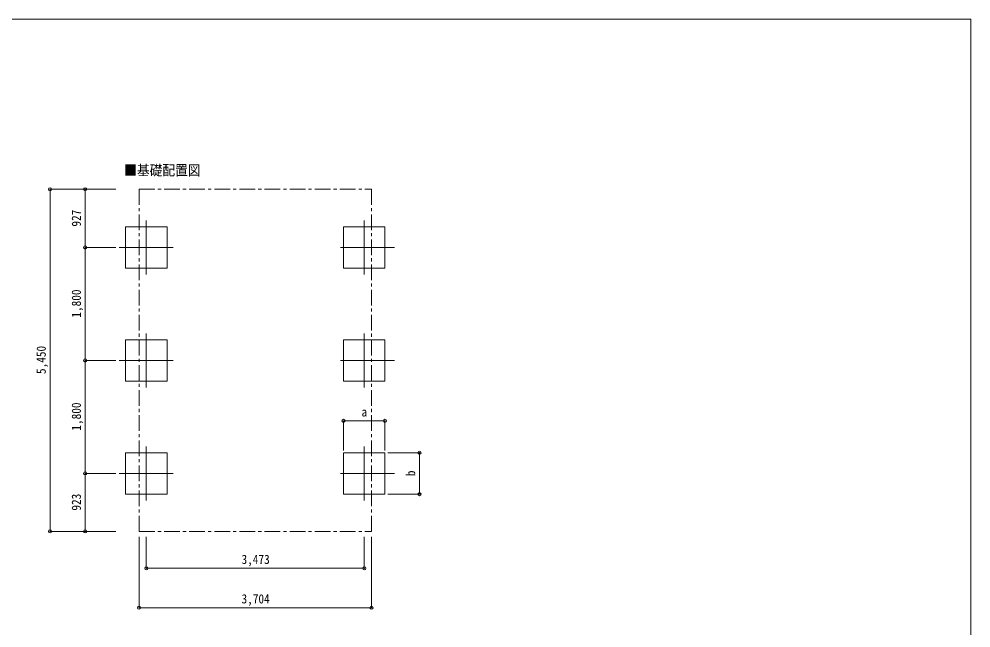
# Model space of a CAD drawing. Units: millimetres at full size, sheet at 1:50. Extents: x -14053 to 14053, y -9700 to 9700.
# Drawn here: x -1822 to 13347, y 0 to 9700 of the extents above; entities that cross this region are included whole.
import ezdxf
from ezdxf.enums import TextEntityAlignment as Align

# ---------------------------------------------------------------- set-up
doc = ezdxf.new("R2010")
doc.units = ezdxf.units.MM
doc.header["$LTSCALE"] = 50
doc.header["$PDMODE"] = 32
doc.header["$PDSIZE"] = 50
doc.linetypes.add('CHAIN1', pattern=[8, 5, -1, 1, -1])
doc.linetypes.add('DASHED1', pattern=[1.8, 1.2, -0.6])
for name, color, linetype, lineweight in [('0-F', 6, 'Continuous', 9), ('1-0', 5, 'DASHED1', 5), ('1-6', 6, 'Continuous', 9), ('F-0', 7, 'Continuous', 9)]:
    doc.layers.add(name, color=color, linetype=linetype, lineweight=lineweight)
doc.styles.add('ＭＳ ゴシック', font='')
doc.styles.get('ＭＳ ゴシック').set_extended_font_data('MS Gothic')

msp = doc.modelspace()

# ---------------------------------------------------------------- linework, layer by layer
at = {"layer": '0-F'}
for p, q in [((-1327.3, 1538.62), (-1327.3, 6988.64)), ((-767.94, 6061.67), (-767.94, 6988.64)), ((-767.94, 4261.67), (-767.94, 6061.67)), ((-767.94, 1538.62), (-767.94, 2461.67)), ((205.9, 950.34), (3678.9, 950.34)), ((90.4, 321.77), (3794.4, 321.77))]:
    msp.add_line(p, q, dxfattribs=at)
at = {"layer": '1-0', "color": 7, "linetype": 'CHAIN1', "lineweight": 9}
for p, q in [((90.4, 6988.64), (90.4, 1538.62)), ((90.4, 1538.62), (3794.4, 1538.62))]:
    msp.add_line(p, q, dxfattribs=at)
at = {"layer": '1-0', "color": 4, "linetype": 'Continuous', "lineweight": 9}
for p, q in [((205.9, 6491.67), (205.9, 5631.67)), ((3678.9, 6491.67), (3678.9, 5631.67)), ((635.9, 6061.67), (-224.1, 6061.67)), ((3298.9, 6061.67), (4158.9, 6061.67)), ((205.9, 4691.67), (205.9, 3831.67)), ((3678.9, 4691.67), (3678.9, 3831.67)), ((635.9, 4261.67), (-224.1, 4261.67)), ((3298.9, 4261.67), (4158.9, 4261.67)), ((205.9, 2891.67), (205.9, 2031.67)), ((3678.9, 2891.67), (3678.9, 2031.67)), ((635.9, 2461.67), (-224.1, 2461.67)), ((3298.9, 2461.67), (4158.9, 2461.67))]:
    msp.add_line(p, q, dxfattribs=at)
at = {"layer": '1-0', "color": 7, "linetype": 'CHAIN1', "lineweight": 9}
msp.add_lwpolyline([(90.4, 6988.64), (3794.4, 6988.64), (3794.4, 1538.62)], dxfattribs=at)
at = {"layer": '1-0', "color": 4, "linetype": 'Continuous', "lineweight": 9}
for points in [[(535.9, 5731.67), (535.9, 6391.67), (-124.1, 6391.67), (-124.1, 5731.67)], [(3348.9, 5731.67), (3348.9, 6391.67), (4008.9, 6391.67), (4008.9, 5731.67)], [(535.9, 3931.67), (535.9, 4591.67), (-124.1, 4591.67), (-124.1, 3931.67)], [(3348.9, 3931.67), (3348.9, 4591.67), (4008.9, 4591.67), (4008.9, 3931.67)], [(535.9, 2131.67), (535.9, 2791.67), (-124.1, 2791.67), (-124.1, 2131.67)], [(3348.9, 2131.67), (3348.9, 2791.67), (4008.9, 2791.67), (4008.9, 2131.67)]]:
    msp.add_lwpolyline(points, close=True, dxfattribs=at)
at = {"layer": '1-6'}
for p, q in [((-1327.3, 6988.64), (-280.61, 6988.64)), ((-767.94, 6988.64), (-280.61, 6988.64)), ((-767.94, 6061.67), (-280.61, 6061.67)), ((-767.94, 4261.67), (-280.61, 4261.67)), ((-767.94, 4261.67), (-767.94, 2461.67)), ((3348.9, 3298.81), (3348.9, 2824.89)), ((3348.9, 3298.81), (4008.9, 3298.81)), ((4008.9, 3298.81), (4008.9, 2824.89)), ((4559.13, 2791.67), (4055.27, 2791.67)), ((4559.13, 2791.67), (4559.13, 2131.67)), ((-767.94, 2461.67), (-280.61, 2461.67)), ((4559.13, 2131.67), (4055.27, 2131.67)), ((-1327.3, 1538.62), (-280.61, 1538.62)), ((-767.94, 1538.62), (-280.61, 1538.62)), ((90.4, 321.77), (90.4, 1451.7)), ((205.9, 950.34), (205.9, 1451.7)), ((3678.9, 950.34), (3678.9, 1451.7)), ((3794.4, 321.77), (3794.4, 1451.7))]:
    msp.add_line(p, q, dxfattribs=at)
for p in [(-1327.3, 6988.64), (-767.94, 6988.64), (-767.94, 6061.67), (-767.94, 4261.67), (3348.9, 3298.81), (4008.9, 3298.81), (4559.13, 2791.67), (-767.94, 2461.67), (4559.13, 2131.67), (-1327.3, 1538.62), (-767.94, 1538.62), (205.9, 950.34), (3678.9, 950.34), (90.4, 321.77), (3794.4, 321.77)]:
    msp.add_point(p, dxfattribs=at)
at = {"layer": 'F-0', "color": 5, "lineweight": 5}
for p, q in [((-14053.43, 9700), (13346.57, 9700)), ((13346.57, 9700), (13346.57, -9700))]:
    msp.add_line(p, q, dxfattribs=at)

# ---------------------------------------------------------------- texts
at = {"layer": '0-F', "color": 7, "style": 'ＭＳ ゴシック', "width": 0.9}
msp.add_text('5,450', height=146.6, rotation=90, dxfattribs=at).set_placement((-1352.3, 4044.88), align=Align.BOTTOM_LEFT)
at = {"layer": '1-0', "color": 7, "style": 'ＭＳ ゴシック', "width": 0.9}
msp.add_text('■基礎配置図', height=165, dxfattribs=at).set_placement((-145.97, 7159.52), align=Align.BOTTOM_LEFT)
at = {"layer": '1-6', "color": 7, "style": 'ＭＳ ゴシック', "width": 0.9}
for s, p in [('927', (-792.94, 6393.9)), ('1,800', (-792.94, 4942.92)), ('1,800', (-792.94, 3142.92)), ('b', (4534.13, 2417.92)), ('923', (-792.94, 1868.89))]:
    msp.add_text(s, height=146.6, rotation=90, dxfattribs=at).set_placement(p, align=Align.BOTTOM_LEFT)
for s, p in [('a', (3635.15, 3323.81)), ('3,473', (1723.65, 975.34)), ('3,704', (1723.65, 346.77))]:
    msp.add_text(s, height=146.6, dxfattribs=at).set_placement(p, align=Align.BOTTOM_LEFT)

doc.saveas('drawing.dxf')
